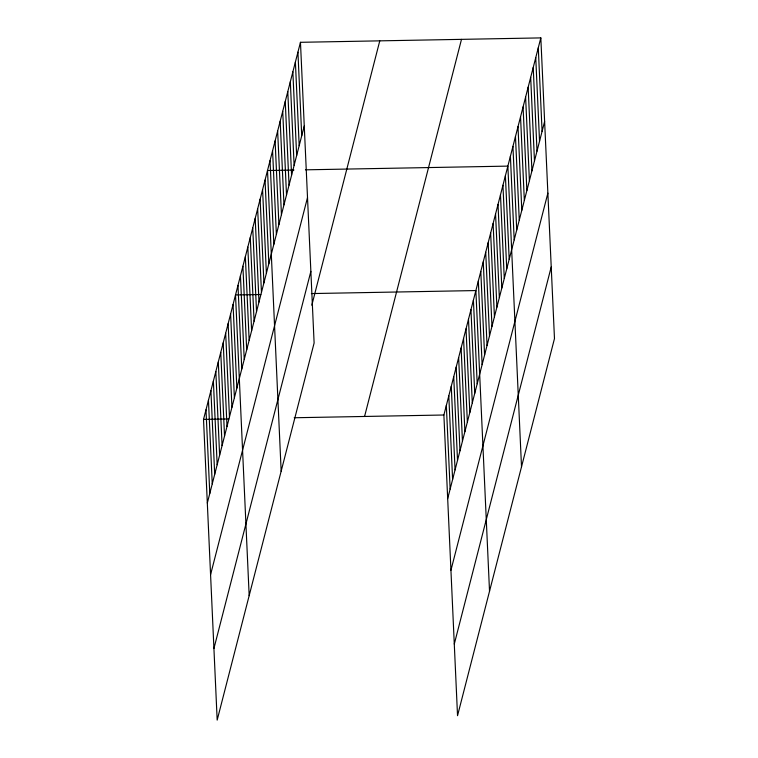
<?xml version="1.0" encoding="UTF-8"?>
<svg xmlns="http://www.w3.org/2000/svg" width="758" height="758" viewBox="0 0 758 758"><rect width="100%" height="100%" fill="white"/><g stroke="black" fill="none" stroke-linecap="round" stroke-linejoin="round"><path stroke-width="1.14" d="M300.462 42.306L314.115 342.995L217.176 720.1L203.523 419.411L300.462 42.306L540.824 37.9L554.477 338.589L457.538 715.694L443.885 415.005L540.824 37.9M207.322 503.028L304.261 125.923M210.572 574.659L307.511 197.554M213.927 648.469L310.865 271.364M311.822 305.209L379.777 40.847M364.57 416.464L461.499 39.35M447.684 498.622L544.614 121.517M450.934 570.262L547.873 193.148M454.288 644.063L551.218 266.958M293.943 170.038L267.508 170.522L281.161 471.211M305.436 169.83L507.86 166.116L521.513 466.805M260.809 294.502L235.52 294.966L249.174 595.655M311.386 293.573L475.872 290.56L489.526 591.249M203.523 419.411L228.812 418.947M294.199 417.753L443.885 415.005M538.284 47.763L542.084 131.38M535.745 57.627L539.544 141.244M533.215 67.49L537.015 151.107M530.676 77.354L534.475 160.971M528.146 87.217L531.936 170.834M525.607 97.081L529.406 180.698M523.077 106.935L526.867 190.561M520.538 116.798L524.337 200.425M517.998 126.662L521.798 210.288M515.468 136.525L519.268 220.142M512.929 146.389L516.729 230.006M510.399 156.252L514.189 239.869M505.397 175.685L509.196 259.312M502.942 185.265L506.732 268.882M500.479 194.834L504.278 278.451M498.015 204.404L501.815 288.021M495.561 213.983L499.351 297.6M493.098 223.553L496.897 307.17M490.634 233.123L494.434 316.74M488.171 242.702L491.97 326.319M485.717 252.272L489.507 335.889M483.253 261.842L487.053 345.459M480.79 271.421L484.589 355.038M478.336 280.991L482.126 364.607M473.409 300.13L477.208 383.756M470.955 309.709L474.745 393.326M468.491 319.279L472.291 402.896M466.028 328.849L469.827 412.475M463.564 338.428L467.364 422.045M461.11 347.998L464.9 431.615M458.647 357.568L462.446 441.184M456.183 367.147L459.983 450.764M453.729 376.717L457.519 460.333M451.266 386.286L455.065 469.903M448.802 395.865L452.602 479.482M446.339 405.435L450.138 489.052M297.932 52.169L301.722 135.786M295.393 62.033L299.192 145.65M292.853 71.896L296.653 155.513M290.323 81.76L294.123 165.377M287.784 91.614L291.584 175.24M285.254 101.477L289.044 185.104M282.715 111.341L286.515 194.958M280.185 121.204L283.975 204.821M277.646 131.068L281.445 214.685M275.107 140.931L278.906 224.548M272.577 150.795L276.376 234.412M270.038 160.658L273.837 244.275M265.044 180.091L268.844 263.708M262.581 189.671L266.38 273.287M260.127 199.24L263.917 282.857M257.663 208.81L261.463 292.427M255.2 218.38L258.999 302.006M252.736 227.959L256.536 311.576M250.282 237.529L254.082 321.146M247.819 247.099L251.618 330.725M245.355 256.678L249.155 340.295M242.901 266.248L246.691 349.864M240.438 275.817L244.237 359.444M237.974 285.396L241.774 369.013M233.057 304.536L236.856 388.153M230.593 314.115L234.393 397.732M228.13 323.685L231.929 407.302M225.676 333.255L229.466 416.872M223.212 342.834L227.012 426.451M220.749 352.404L224.548 436.021M218.295 361.973L222.085 445.59M215.831 371.543L219.631 455.17M213.368 381.122L217.167 464.739M210.913 390.692L214.703 474.309M208.45 400.262L212.249 483.888M205.987 409.841L209.786 493.458"/></g></svg>
